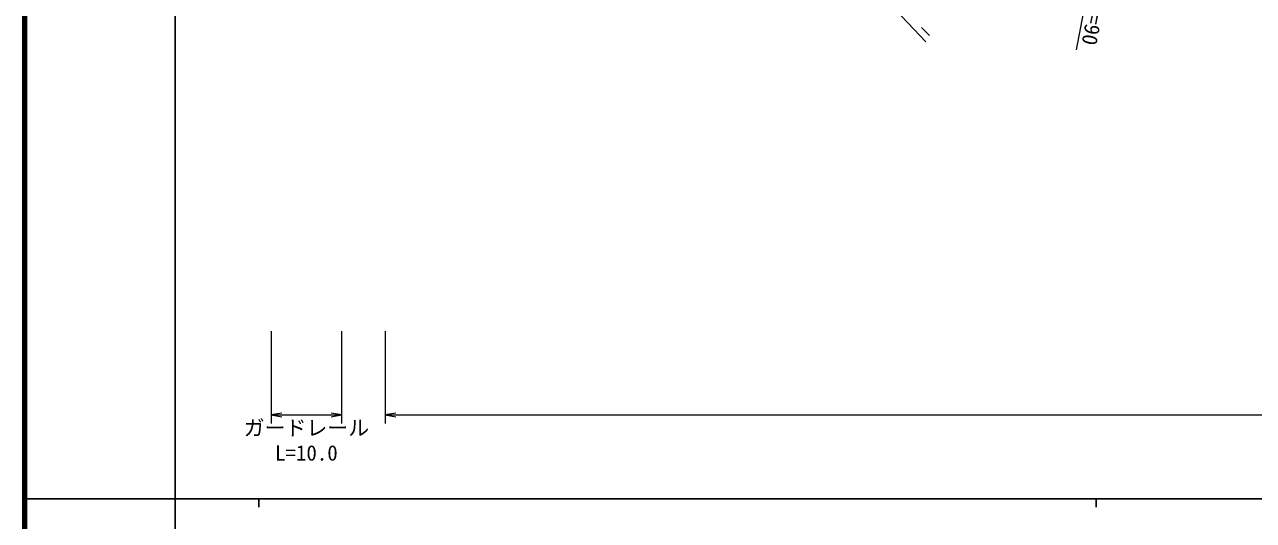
# Model space of a CAD drawing. Units: millimetres at full size, sheet at 1:1000; details may follow other scales. Extents: x 40000 to 680000, y 20000 to 380000.
# Drawn here: x 40000 to 186794, y 202409 to 261615 of the extents above; entities that cross this region are included whole.
import ezdxf
from ezdxf.enums import TextEntityAlignment as Align

# ---------------------------------------------------------------- set-up
doc = ezdxf.new("R2010")
doc.units = ezdxf.units.MM
doc.header["$LTSCALE"] = 1000
for name, color, linetype, lineweight in [('M-BGD', 7, 'Continuous', 13), ('M-STR-HTXT', 7, 'Continuous', 13), ('M-TTL', 2, 'Continuous', 140), ('M-TTL-BAND', 7, 'Continuous', 25)]:
    doc.layers.add(name, color=color, linetype=linetype, lineweight=lineweight)
doc.styles.add('ＭＳ ゴシック', font='')
doc.styles.get('ＭＳ ゴシック').set_extended_font_data('MS Gothic')

# ---------------------------------------------------------------- blocks, each defined once
blk = doc.blocks.new('open_arrow')
at = {"color": 0, "linetype": 'Continuous', "lineweight": -2}
blk.add_lwpolyline([(7.5, 1.25), (0, 0), (7.5, -1.25)], dxfattribs=at)

msp = doc.modelspace()

# ---------------------------------------------------------------- linework, layer by layer
at = {"layer": 'M-BGD'}
for p, q in [((128680, 279613), (147656, 259570)), ((148079, 260298), (147147, 261263))]:
    msp.add_line(p, q, dxfattribs=at)
at = {"layer": 'M-STR-HTXT'}
for p, q in [((173598, 299743), (165603, 258619)), ((69471, 225000), (69471, 214000)), ((77862, 225000), (77862, 214000)), ((83081, 224999), (83081, 214000)), ((69471, 215000), (77862, 215000)), ((83081, 215000), (465978, 215000))]:
    msp.add_line(p, q, dxfattribs=at)
at = {"layer": 'M-TTL'}
msp.add_line((40000, 380000), (40000, 20000), dxfattribs=at)
at = {"layer": 'M-TTL-BAND'}
for p, q in [((58000, 370000), (58000, 20000)), ((40000, 205000), (579000, 205000)), ((68000, 205000), (68000, 204000)), ((168000, 205000), (168000, 204000))]:
    msp.add_line(p, q, dxfattribs=at)

# ---------------------------------------------------------------- block references
at = {"layer": 'M-STR-HTXT', "xscale": 167, "yscale": 167}
for p in [(69471, 215000), (83081, 215000)]:
    msp.add_blockref('open_arrow', p, dxfattribs=at)
at = {"layer": 'M-STR-HTXT', "xscale": 167, "yscale": 167, "rotation": 180}
msp.add_blockref('open_arrow', (77862, 215000), dxfattribs=at)

# ---------------------------------------------------------------- texts
at = {"layer": 'M-STR-HTXT', "style": 'ＭＳ ゴシック'}
msp.add_text('R=90', height=1833, rotation=258.999, dxfattribs=at).set_placement((167634, 261636), align=Align.MIDDLE_CENTER)
for s, p in [('ガードレール', (73666, 211999)), ('L=10.0', (73666, 209000))]:
    msp.add_text(s, height=1833, dxfattribs=at).set_placement(p, align=Align.BOTTOM_CENTER)

doc.saveas('drawing.dxf')
